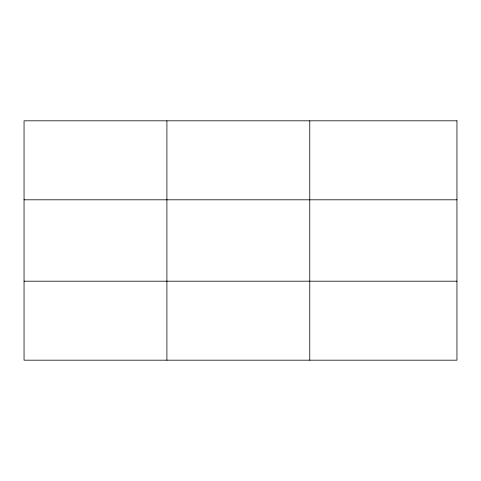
<?xml version="1.0" encoding="UTF-8"?>
<svg xmlns="http://www.w3.org/2000/svg" width="481" height="481" viewBox="0 0 481 481"><rect width="100%" height="100%" fill="white"/><g stroke="black" fill="none" stroke-linecap="round" stroke-linejoin="round"><path stroke-width="0.72" d="M166.907 120.815L166.907 360.185M309.764 120.815L309.764 360.185M24.05 199.807L456.95 199.807M24.05 281.193L456.95 281.193M456.95 120.815L456.95 360.185L24.05 360.185L24.05 120.815L456.95 120.815"/></g></svg>
